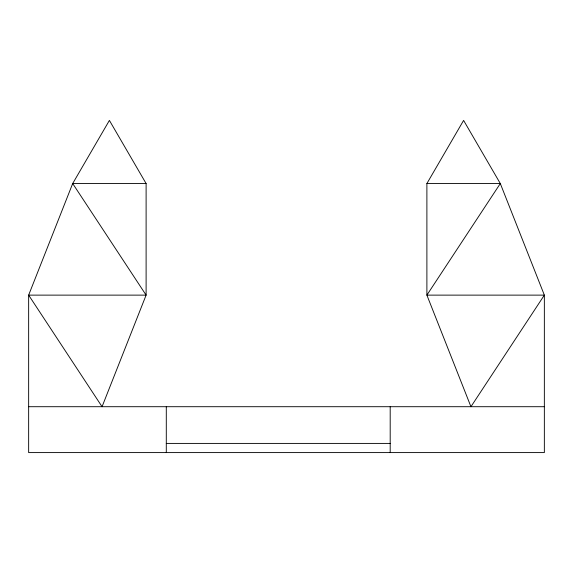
<?xml version="1.0" encoding="UTF-8"?>
<svg xmlns="http://www.w3.org/2000/svg" width="573" height="573" viewBox="0 0 573 573"><rect width="100%" height="100%" fill="white"/><g stroke="black" fill="none" stroke-linecap="round" stroke-linejoin="round"><path stroke-width="0.86" d="M426.892 183.539L500.308 183.539L426.892 295.124L544.35 295.124L470.942 406.708L426.892 295.124L426.892 183.539L463.6 120.409L500.308 183.539L544.35 295.124L544.35 452.591L28.65 452.591L28.65 295.124L72.692 183.539L109.4 120.409L146.108 183.539L146.108 295.124L102.058 406.708L28.65 295.124L146.108 295.124L72.692 183.539L146.108 183.539M28.65 406.708L544.35 406.708M166.292 443.409L390.192 443.409M390.192 406.708L390.192 452.591M166.292 406.708L166.292 452.591"/></g></svg>
